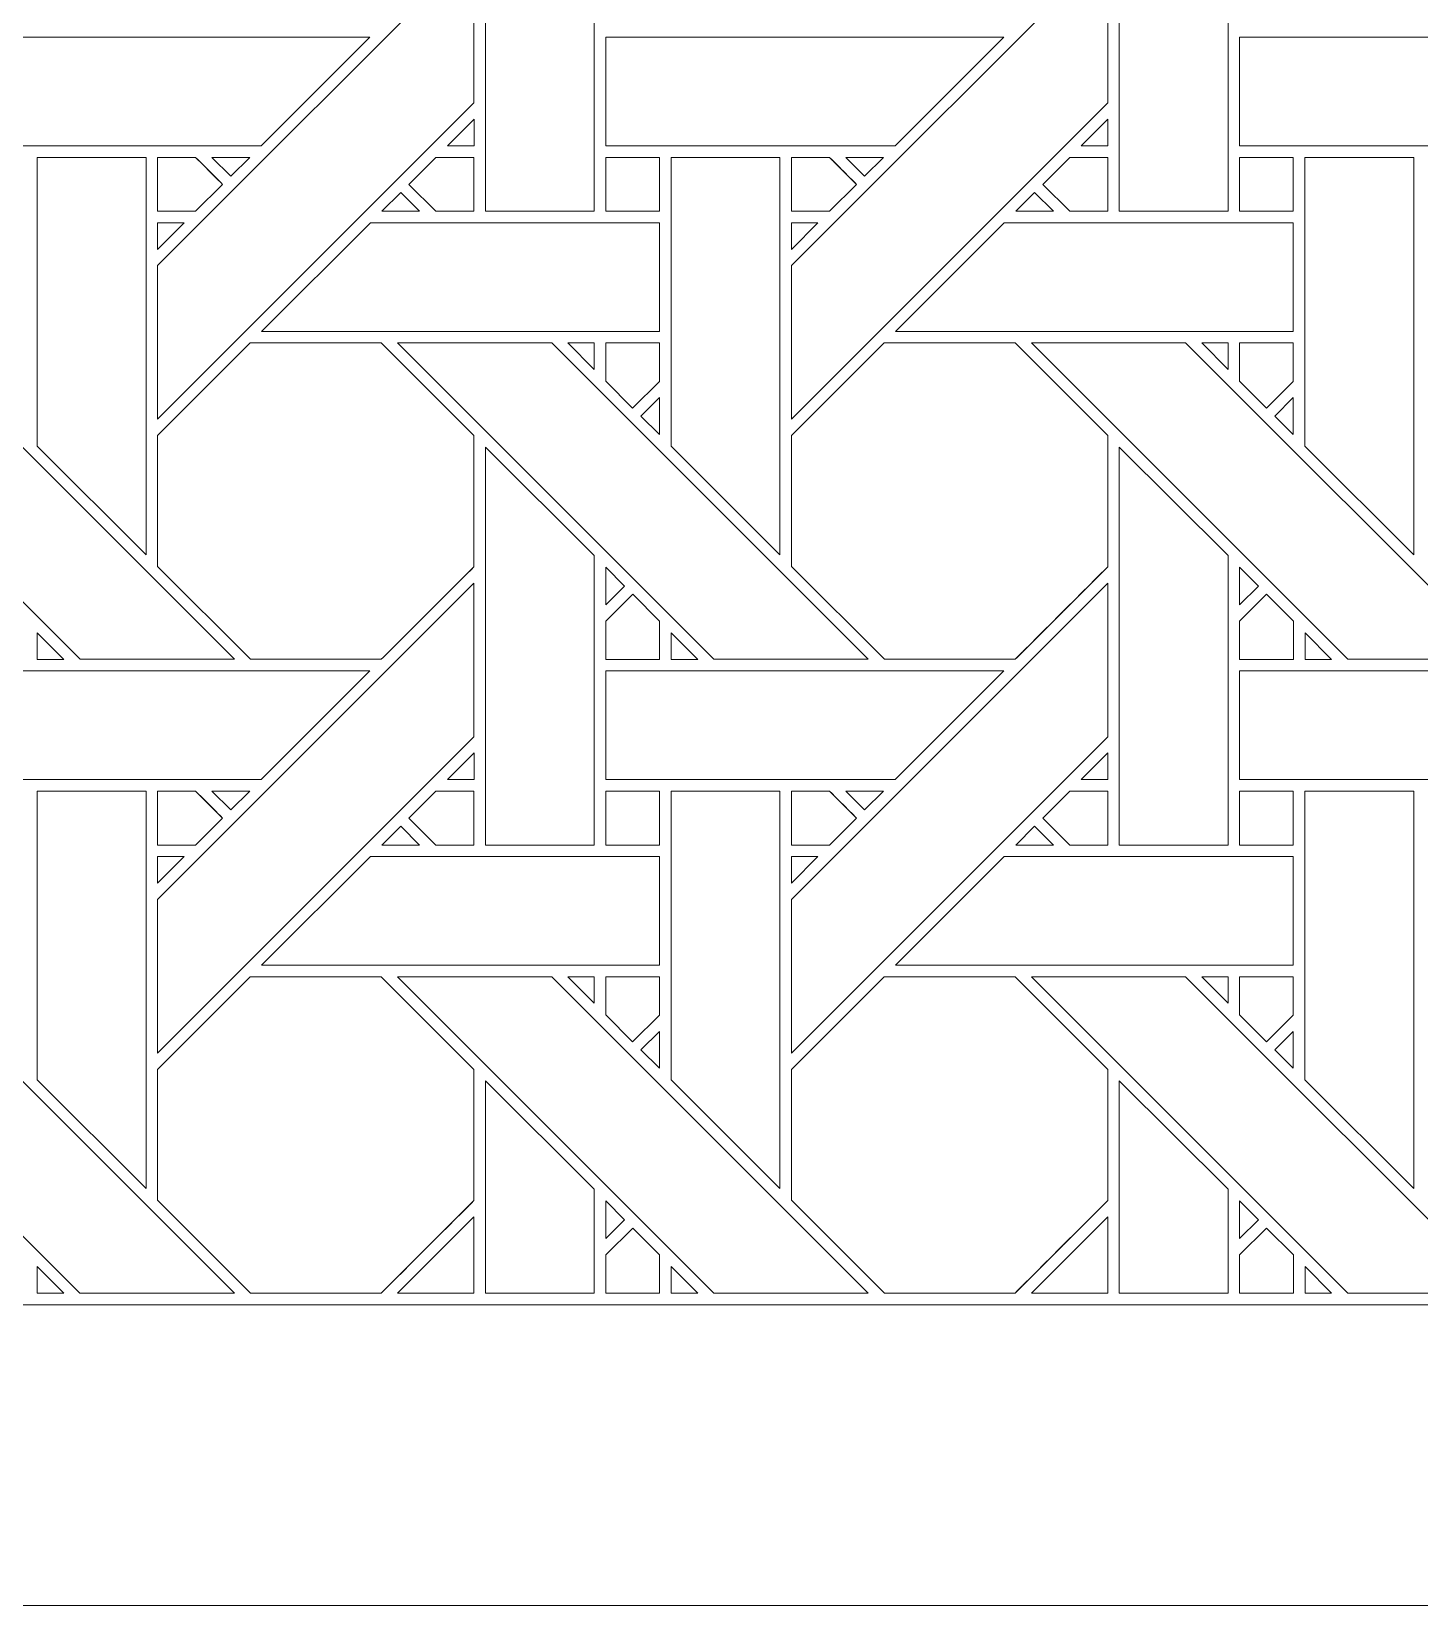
# Model space of a CAD drawing. Header units: inches. Extents: x 3.4 to 21.4, y 4.6 to 13.6.
# Drawn here: x 10.06 to 12.137, y 4.595 to 6.951 of the extents above; entities that cross this region are included whole.
import ezdxf

# ---------------------------------------------------------------- set-up
doc = ezdxf.new("R2010")
doc.units = ezdxf.units.IN
doc.header["$MEASUREMENT"] = 0
doc.layers.add('Design', color=7, linetype='Continuous', lineweight=0)

msp = doc.modelspace()

# ---------------------------------------------------------------- linework, layer by layer
at = {"layer": 'Design'}
for points, knots in [([(3.3829, 13.5948), (3.3829, 13.5948), (3.3829, 4.5948), (3.3829, 4.5948), (3.3829, 4.5948), (21.3829, 4.5948), (21.3829, 4.5948), (21.3829, 4.5948), (21.3829, 13.5948), (21.3829, 13.5948), (21.3829, 13.5948), (3.3829, 13.5948), (3.3829, 13.5948)], [0, 0, 0, 0, 1, 1, 1, 2, 2, 2, 3, 3, 3, 4, 4, 4, 4]), ([(3.8379, 13.1448), (3.8379, 13.1448), (3.8379, 5.0448), (3.8379, 5.0448), (3.8379, 5.0448), (20.9329, 5.0448), (20.9329, 5.0448), (20.9329, 5.0448), (20.9329, 13.1448), (20.9329, 13.1448), (20.9329, 13.1448), (3.8379, 13.1448), (3.8379, 13.1448)], [0, 0, 0, 0, 1, 1, 1, 2, 2, 2, 3, 3, 3, 4, 4, 4, 4]), ([(10.9022, 7.1157), (10.9022, 7.1157), (10.9022, 6.682), (10.9022, 6.682), (10.9022, 6.682), (10.7394, 6.682), (10.7394, 6.682), (10.7394, 6.682), (10.7394, 7.2778), (10.7394, 7.2778), (10.7394, 7.2778), (10.9022, 7.1157), (10.9022, 7.1157)], [0, 0, 0, 0, 1, 1, 1, 2, 2, 2, 3, 3, 3, 4, 4, 4, 4]), ([(11.8509, 7.1157), (11.8509, 7.1157), (11.8509, 6.682), (11.8509, 6.682), (11.8509, 6.682), (11.6881, 6.682), (11.6881, 6.682), (11.6881, 6.682), (11.6881, 7.2778), (11.6881, 7.2778), (11.6881, 7.2778), (11.8509, 7.1157), (11.8509, 7.1157)], [0, 0, 0, 0, 1, 1, 1, 2, 2, 2, 3, 3, 3, 4, 4, 4, 4]), ([(10.2486, 6.6007), (10.2486, 6.6007), (10.7222, 7.0743), (10.7222, 7.0743), (10.7222, 7.0743), (10.7222, 6.8442), (10.7222, 6.8442), (10.7222, 6.8442), (10.2486, 6.3706), (10.2486, 6.3706), (10.2486, 6.3706), (10.2486, 6.6007), (10.2486, 6.6007)], [0, 0, 0, 0, 1, 1, 1, 2, 2, 2, 3, 3, 3, 4, 4, 4, 4]), ([(11.1973, 6.6007), (11.1973, 6.6007), (11.671, 7.0743), (11.671, 7.0743), (11.671, 7.0743), (11.671, 6.8442), (11.671, 6.8442), (11.671, 6.8442), (11.1973, 6.3706), (11.1973, 6.3706), (11.1973, 6.3706), (11.1973, 6.6007), (11.1973, 6.6007)], [0, 0, 0, 0, 1, 1, 1, 2, 2, 2, 3, 3, 3, 4, 4, 4, 4]), ([(9.9707, 6.78), (9.9707, 6.78), (9.9707, 6.9427), (9.9707, 6.9427), (9.9707, 6.9427), (10.5664, 6.9427), (10.5664, 6.9427), (10.5664, 6.9427), (10.4037, 6.78), (10.4037, 6.78), (10.4037, 6.78), (9.9707, 6.78), (9.9707, 6.78)], [0, 0, 0, 0, 1, 1, 1, 2, 2, 2, 3, 3, 3, 4, 4, 4, 4]), ([(10.9195, 6.78), (10.9195, 6.78), (10.9195, 6.9427), (10.9195, 6.9427), (10.9195, 6.9427), (11.5152, 6.9427), (11.5152, 6.9427), (11.5152, 6.9427), (11.3524, 6.78), (11.3524, 6.78), (11.3524, 6.78), (10.9195, 6.78), (10.9195, 6.78)], [0, 0, 0, 0, 1, 1, 1, 2, 2, 2, 3, 3, 3, 4, 4, 4, 4]), ([(11.8682, 6.78), (11.8682, 6.78), (11.8682, 6.9427), (11.8682, 6.9427), (11.8682, 6.9427), (12.4639, 6.9427), (12.4639, 6.9427), (12.4639, 6.9427), (12.3012, 6.78), (12.3012, 6.78), (12.3012, 6.78), (11.8682, 6.78), (11.8682, 6.78)], [0, 0, 0, 0, 1, 1, 1, 2, 2, 2, 3, 3, 3, 4, 4, 4, 4]), ([(10.6825, 6.7801), (10.6825, 6.7801), (10.7223, 6.8198), (10.7223, 6.8198), (10.7223, 6.8198), (10.7223, 6.7801), (10.7223, 6.7801), (10.7223, 6.7801), (10.6825, 6.7801), (10.6825, 6.7801)], [0, 0, 0, 0, 1, 1, 1, 2, 2, 2, 3, 3, 3, 3]), ([(11.6312, 6.7801), (11.6312, 6.7801), (11.671, 6.8198), (11.671, 6.8198), (11.671, 6.8198), (11.671, 6.7801), (11.671, 6.7801), (11.671, 6.7801), (11.6312, 6.7801), (11.6312, 6.7801)], [0, 0, 0, 0, 1, 1, 1, 2, 2, 2, 3, 3, 3, 3]), ([(10.2314, 6.7628), (10.2314, 6.7628), (10.2314, 6.1677), (10.2314, 6.1677), (10.2314, 6.1677), (10.0685, 6.3306), (10.0685, 6.3306), (10.0685, 6.3306), (10.0685, 6.7628), (10.0685, 6.7628), (10.0685, 6.7628), (10.2314, 6.7628), (10.2314, 6.7628)], [0, 0, 0, 0, 1, 1, 1, 2, 2, 2, 3, 3, 3, 4, 4, 4, 4]), ([(10.3056, 6.7627), (10.3108, 6.7576), (10.3415, 6.7268), (10.346, 6.7224), (10.346, 6.7224), (10.3055, 6.682), (10.3055, 6.682), (10.3055, 6.682), (10.2486, 6.682), (10.2486, 6.682), (10.2486, 6.682), (10.2486, 6.7627), (10.2486, 6.7627), (10.2486, 6.7627), (10.3056, 6.7627), (10.3056, 6.7627)], [0, 0, 0, 0, 1, 1, 1, 2, 2, 2, 3, 3, 3, 4, 4, 4, 5, 5, 5, 5]), ([(10.2486, 6.7627), (10.2486, 6.7627), (10.3056, 6.7627), (10.3056, 6.7627), (10.3111, 6.7573), (10.346, 6.7224), (10.346, 6.7224), (10.346, 6.7224), (10.3055, 6.682), (10.3055, 6.682), (10.3055, 6.682), (10.2486, 6.682), (10.2486, 6.682), (10.2486, 6.682), (10.2486, 6.7627), (10.2486, 6.7627)], [0, 0, 0, 0, 1, 1, 1, 2, 2, 2, 3, 3, 3, 4, 4, 4, 5, 5, 5, 5]), ([(10.3865, 6.7628), (10.3865, 6.7628), (10.3582, 6.7346), (10.3582, 6.7346), (10.3582, 6.7346), (10.33, 6.7628), (10.33, 6.7628), (10.33, 6.7628), (10.3865, 6.7628), (10.3865, 6.7628)], [0, 0, 0, 0, 1, 1, 1, 2, 2, 2, 3, 3, 3, 3]), ([(10.7222, 6.7628), (10.7222, 6.7628), (10.7222, 6.682), (10.7222, 6.682), (10.7222, 6.682), (10.6651, 6.682), (10.6651, 6.682), (10.6651, 6.682), (10.6248, 6.7223), (10.6248, 6.7223), (10.6248, 6.7223), (10.6652, 6.7628), (10.6652, 6.7628), (10.6652, 6.7628), (10.7222, 6.7628), (10.7222, 6.7628)], [0, 0, 0, 0, 1, 1, 1, 2, 2, 2, 3, 3, 3, 4, 4, 4, 5, 5, 5, 5]), ([(10.6248, 6.7223), (10.6248, 6.7223), (10.6652, 6.7628), (10.6652, 6.7628), (10.6652, 6.7628), (10.7222, 6.7628), (10.7222, 6.7628), (10.7222, 6.7628), (10.7222, 6.682), (10.7222, 6.682), (10.7222, 6.682), (10.6651, 6.682), (10.6651, 6.682), (10.6651, 6.682), (10.6248, 6.7223), (10.6248, 6.7223)], [0, 0, 0, 0, 1, 1, 1, 2, 2, 2, 3, 3, 3, 4, 4, 4, 5, 5, 5, 5]), ([(10.9997, 6.682), (10.9997, 6.682), (10.9194, 6.682), (10.9194, 6.682), (10.9194, 6.682), (10.9194, 6.7627), (10.9194, 6.7627), (10.9194, 6.7627), (10.9997, 6.7627), (10.9997, 6.7627), (10.9997, 6.7627), (10.9997, 6.682), (10.9997, 6.682)], [0, 0, 0, 0, 1, 1, 1, 2, 2, 2, 3, 3, 3, 4, 4, 4, 4]), ([(10.9194, 6.7627), (10.9194, 6.7627), (10.9997, 6.7627), (10.9997, 6.7627), (10.9997, 6.7627), (10.9997, 6.682), (10.9997, 6.682), (10.9997, 6.682), (10.9194, 6.682), (10.9194, 6.682), (10.9194, 6.682), (10.9194, 6.7627), (10.9194, 6.7627)], [0, 0, 0, 0, 1, 1, 1, 2, 2, 2, 3, 3, 3, 4, 4, 4, 4]), ([(11.1802, 6.7628), (11.1802, 6.7628), (11.1802, 6.1677), (11.1802, 6.1677), (11.1802, 6.1677), (11.0173, 6.3306), (11.0173, 6.3306), (11.0173, 6.3306), (11.0173, 6.7628), (11.0173, 6.7628), (11.0173, 6.7628), (11.1802, 6.7628), (11.1802, 6.7628)], [0, 0, 0, 0, 1, 1, 1, 2, 2, 2, 3, 3, 3, 4, 4, 4, 4]), ([(11.2544, 6.7627), (11.2595, 6.7576), (11.2903, 6.7268), (11.2947, 6.7224), (11.2947, 6.7224), (11.2543, 6.682), (11.2543, 6.682), (11.2543, 6.682), (11.1973, 6.682), (11.1973, 6.682), (11.1973, 6.682), (11.1973, 6.7627), (11.1973, 6.7627), (11.1973, 6.7627), (11.2544, 6.7627), (11.2544, 6.7627)], [0, 0, 0, 0, 1, 1, 1, 2, 2, 2, 3, 3, 3, 4, 4, 4, 5, 5, 5, 5]), ([(11.1973, 6.7627), (11.1973, 6.7627), (11.2544, 6.7627), (11.2544, 6.7627), (11.2599, 6.7573), (11.2947, 6.7224), (11.2947, 6.7224), (11.2947, 6.7224), (11.2543, 6.682), (11.2543, 6.682), (11.2543, 6.682), (11.1973, 6.682), (11.1973, 6.682), (11.1973, 6.682), (11.1973, 6.7627), (11.1973, 6.7627)], [0, 0, 0, 0, 1, 1, 1, 2, 2, 2, 3, 3, 3, 4, 4, 4, 5, 5, 5, 5]), ([(11.3352, 6.7628), (11.3352, 6.7628), (11.3069, 6.7346), (11.3069, 6.7346), (11.3069, 6.7346), (11.2787, 6.7628), (11.2787, 6.7628), (11.2787, 6.7628), (11.3352, 6.7628), (11.3352, 6.7628)], [0, 0, 0, 0, 1, 1, 1, 2, 2, 2, 3, 3, 3, 3]), ([(11.671, 6.7628), (11.671, 6.7628), (11.671, 6.682), (11.671, 6.682), (11.671, 6.682), (11.6139, 6.682), (11.6139, 6.682), (11.6139, 6.682), (11.5735, 6.7223), (11.5735, 6.7223), (11.5735, 6.7223), (11.6139, 6.7628), (11.6139, 6.7628), (11.6139, 6.7628), (11.671, 6.7628), (11.671, 6.7628)], [0, 0, 0, 0, 1, 1, 1, 2, 2, 2, 3, 3, 3, 4, 4, 4, 5, 5, 5, 5]), ([(11.5735, 6.7223), (11.5735, 6.7223), (11.6139, 6.7628), (11.6139, 6.7628), (11.6139, 6.7628), (11.671, 6.7628), (11.671, 6.7628), (11.671, 6.7628), (11.671, 6.682), (11.671, 6.682), (11.671, 6.682), (11.6139, 6.682), (11.6139, 6.682), (11.6139, 6.682), (11.5735, 6.7223), (11.5735, 6.7223)], [0, 0, 0, 0, 1, 1, 1, 2, 2, 2, 3, 3, 3, 4, 4, 4, 5, 5, 5, 5]), ([(11.9484, 6.682), (11.9484, 6.682), (11.8682, 6.682), (11.8682, 6.682), (11.8682, 6.682), (11.8682, 6.7627), (11.8682, 6.7627), (11.8682, 6.7627), (11.9484, 6.7627), (11.9484, 6.7627), (11.9484, 6.7627), (11.9484, 6.682), (11.9484, 6.682)], [0, 0, 0, 0, 1, 1, 1, 2, 2, 2, 3, 3, 3, 4, 4, 4, 4]), ([(11.8682, 6.7627), (11.8682, 6.7627), (11.9484, 6.7627), (11.9484, 6.7627), (11.9484, 6.7627), (11.9484, 6.682), (11.9484, 6.682), (11.9484, 6.682), (11.8682, 6.682), (11.8682, 6.682), (11.8682, 6.682), (11.8682, 6.7627), (11.8682, 6.7627)], [0, 0, 0, 0, 1, 1, 1, 2, 2, 2, 3, 3, 3, 4, 4, 4, 4]), ([(12.1289, 6.7628), (12.1289, 6.7628), (12.1289, 6.1677), (12.1289, 6.1677), (12.1289, 6.1677), (11.966, 6.3306), (11.966, 6.3306), (11.966, 6.3306), (11.966, 6.7628), (11.966, 6.7628), (11.966, 6.7628), (12.1289, 6.7628), (12.1289, 6.7628)], [0, 0, 0, 0, 1, 1, 1, 2, 2, 2, 3, 3, 3, 4, 4, 4, 4]), ([(10.6409, 6.682), (10.6409, 6.682), (10.5844, 6.682), (10.5844, 6.682), (10.5844, 6.682), (10.6127, 6.7102), (10.6127, 6.7102), (10.6127, 6.7102), (10.6409, 6.682), (10.6409, 6.682)], [0, 0, 0, 0, 1, 1, 1, 2, 2, 2, 3, 3, 3, 3]), ([(11.5896, 6.682), (11.5896, 6.682), (11.5331, 6.682), (11.5331, 6.682), (11.5331, 6.682), (11.5614, 6.7102), (11.5614, 6.7102), (11.5614, 6.7102), (11.5896, 6.682), (11.5896, 6.682)], [0, 0, 0, 0, 1, 1, 1, 2, 2, 2, 3, 3, 3, 3]), ([(10.2884, 6.6649), (10.2884, 6.6649), (10.2486, 6.625), (10.2486, 6.625), (10.2486, 6.625), (10.2486, 6.6649), (10.2486, 6.6649), (10.2486, 6.6649), (10.2884, 6.6649), (10.2884, 6.6649)], [0, 0, 0, 0, 1, 1, 1, 2, 2, 2, 3, 3, 3, 3]), ([(10.4044, 6.502), (10.4044, 6.502), (10.5673, 6.6648), (10.5673, 6.6648), (10.5673, 6.6648), (10.9997, 6.6648), (10.9997, 6.6648), (10.9997, 6.6648), (10.9997, 6.502), (10.9997, 6.502), (10.9997, 6.502), (10.4044, 6.502), (10.4044, 6.502)], [0, 0, 0, 0, 1, 1, 1, 2, 2, 2, 3, 3, 3, 4, 4, 4, 4]), ([(11.2371, 6.6649), (11.2371, 6.6649), (11.1973, 6.625), (11.1973, 6.625), (11.1973, 6.625), (11.1973, 6.6649), (11.1973, 6.6649), (11.1973, 6.6649), (11.2371, 6.6649), (11.2371, 6.6649)], [0, 0, 0, 0, 1, 1, 1, 2, 2, 2, 3, 3, 3, 3]), ([(11.3531, 6.502), (11.3531, 6.502), (11.516, 6.6648), (11.516, 6.6648), (11.516, 6.6648), (11.9484, 6.6648), (11.9484, 6.6648), (11.9484, 6.6648), (11.9484, 6.502), (11.9484, 6.502), (11.9484, 6.502), (11.3531, 6.502), (11.3531, 6.502)], [0, 0, 0, 0, 1, 1, 1, 2, 2, 2, 3, 3, 3, 4, 4, 4, 4]), ([(9.659, 6.4849), (9.659, 6.4849), (9.89, 6.4849), (9.89, 6.4849), (9.89, 6.4849), (10.3636, 6.0113), (10.3636, 6.0113), (10.3636, 6.0113), (10.1326, 6.0113), (10.1326, 6.0113), (10.1326, 6.0113), (9.659, 6.4849), (9.659, 6.4849)], [0, 0, 0, 0, 1, 1, 1, 2, 2, 2, 3, 3, 3, 4, 4, 4, 4]), ([(10.3873, 6.4849), (10.3873, 6.4849), (10.5835, 6.4849), (10.5835, 6.4849), (10.5835, 6.4849), (10.7222, 6.3462), (10.7222, 6.3462), (10.7222, 6.3462), (10.7222, 6.1499), (10.7222, 6.1499), (10.7044, 6.132), (10.5925, 6.0203), (10.5835, 6.0113), (10.5835, 6.0113), (10.3878, 6.0113), (10.3878, 6.0113), (10.3878, 6.0113), (10.2486, 6.1505), (10.2486, 6.1505), (10.2486, 6.1505), (10.2486, 6.3462), (10.2486, 6.3462), (10.2486, 6.3462), (10.3873, 6.4849), (10.3873, 6.4849)], [0, 0, 0, 0, 1, 1, 1, 2, 2, 2, 3, 3, 3, 4, 4, 4, 5, 5, 5, 6, 6, 6, 7, 7, 7, 8, 8, 8, 8]), ([(10.2486, 6.1505), (10.2486, 6.1505), (10.2486, 6.3462), (10.2486, 6.3462), (10.2486, 6.3462), (10.3873, 6.4849), (10.3873, 6.4849), (10.3873, 6.4849), (10.5835, 6.4849), (10.5835, 6.4849), (10.5835, 6.4849), (10.7222, 6.3462), (10.7222, 6.3462), (10.7222, 6.3462), (10.7222, 6.1499), (10.7222, 6.1499), (10.704, 6.1316), (10.5922, 6.02), (10.5835, 6.0113), (10.5835, 6.0113), (10.3878, 6.0113), (10.3878, 6.0113), (10.3878, 6.0113), (10.2486, 6.1505), (10.2486, 6.1505)], [0, 0, 0, 0, 1, 1, 1, 2, 2, 2, 3, 3, 3, 4, 4, 4, 5, 5, 5, 6, 6, 6, 7, 7, 7, 8, 8, 8, 8]), ([(10.6077, 6.4849), (10.6077, 6.4849), (10.8387, 6.4849), (10.8387, 6.4849), (10.8387, 6.4849), (11.3123, 6.0113), (11.3123, 6.0113), (11.3123, 6.0113), (11.0813, 6.0113), (11.0813, 6.0113), (11.0813, 6.0113), (10.6077, 6.4849), (10.6077, 6.4849)], [0, 0, 0, 0, 1, 1, 1, 2, 2, 2, 3, 3, 3, 4, 4, 4, 4]), ([(10.9022, 6.4849), (10.9022, 6.4849), (10.9022, 6.4451), (10.9022, 6.4451), (10.9022, 6.4451), (10.8628, 6.4849), (10.8628, 6.4849), (10.8628, 6.4849), (10.9022, 6.4849), (10.9022, 6.4849)], [0, 0, 0, 0, 1, 1, 1, 2, 2, 2, 3, 3, 3, 3]), ([(10.9997, 6.4849), (10.9997, 6.4849), (10.9997, 6.4273), (10.9997, 6.4273), (10.9997, 6.4273), (10.9597, 6.3873), (10.9597, 6.3873), (10.9597, 6.3873), (10.9194, 6.4277), (10.9194, 6.4277), (10.9194, 6.4277), (10.9194, 6.4849), (10.9194, 6.4849), (10.9194, 6.4849), (10.9997, 6.4849), (10.9997, 6.4849)], [0, 0, 0, 0, 1, 1, 1, 2, 2, 2, 3, 3, 3, 4, 4, 4, 5, 5, 5, 5]), ([(10.9597, 6.3873), (10.9597, 6.3873), (10.9194, 6.4277), (10.9194, 6.4277), (10.9194, 6.4277), (10.9194, 6.4849), (10.9194, 6.4849), (10.9194, 6.4849), (10.9997, 6.4849), (10.9997, 6.4849), (10.9997, 6.4849), (10.9997, 6.4273), (10.9997, 6.4273), (10.9997, 6.4273), (10.9597, 6.3873), (10.9597, 6.3873)], [0, 0, 0, 0, 1, 1, 1, 2, 2, 2, 3, 3, 3, 4, 4, 4, 5, 5, 5, 5]), ([(11.336, 6.4849), (11.336, 6.4849), (11.5322, 6.4849), (11.5322, 6.4849), (11.5322, 6.4849), (11.671, 6.3462), (11.671, 6.3462), (11.671, 6.3462), (11.671, 6.1499), (11.671, 6.1499), (11.6532, 6.132), (11.5412, 6.0203), (11.5322, 6.0113), (11.5322, 6.0113), (11.3365, 6.0113), (11.3365, 6.0113), (11.3365, 6.0113), (11.1973, 6.1505), (11.1973, 6.1505), (11.1973, 6.1505), (11.1973, 6.3462), (11.1973, 6.3462), (11.1973, 6.3462), (11.336, 6.4849), (11.336, 6.4849)], [0, 0, 0, 0, 1, 1, 1, 2, 2, 2, 3, 3, 3, 4, 4, 4, 5, 5, 5, 6, 6, 6, 7, 7, 7, 8, 8, 8, 8]), ([(11.1973, 6.1505), (11.1973, 6.1505), (11.1973, 6.3462), (11.1973, 6.3462), (11.1973, 6.3462), (11.336, 6.4849), (11.336, 6.4849), (11.336, 6.4849), (11.5322, 6.4849), (11.5322, 6.4849), (11.5322, 6.4849), (11.671, 6.3462), (11.671, 6.3462), (11.671, 6.3462), (11.671, 6.1499), (11.671, 6.1499), (11.6528, 6.1316), (11.5409, 6.02), (11.5322, 6.0113), (11.5322, 6.0113), (11.3365, 6.0113), (11.3365, 6.0113), (11.3365, 6.0113), (11.1973, 6.1505), (11.1973, 6.1505)], [0, 0, 0, 0, 1, 1, 1, 2, 2, 2, 3, 3, 3, 4, 4, 4, 5, 5, 5, 6, 6, 6, 7, 7, 7, 8, 8, 8, 8]), ([(11.5565, 6.4849), (11.5565, 6.4849), (11.7874, 6.4849), (11.7874, 6.4849), (11.7874, 6.4849), (12.2611, 6.0113), (12.2611, 6.0113), (12.2611, 6.0113), (12.03, 6.0113), (12.03, 6.0113), (12.03, 6.0113), (11.5565, 6.4849), (11.5565, 6.4849)], [0, 0, 0, 0, 1, 1, 1, 2, 2, 2, 3, 3, 3, 4, 4, 4, 4]), ([(11.851, 6.4849), (11.851, 6.4849), (11.851, 6.4451), (11.851, 6.4451), (11.851, 6.4451), (11.8115, 6.4849), (11.8115, 6.4849), (11.8115, 6.4849), (11.851, 6.4849), (11.851, 6.4849)], [0, 0, 0, 0, 1, 1, 1, 2, 2, 2, 3, 3, 3, 3]), ([(11.9484, 6.4849), (11.9484, 6.4849), (11.9484, 6.4273), (11.9484, 6.4273), (11.9484, 6.4273), (11.9085, 6.3873), (11.9085, 6.3873), (11.9085, 6.3873), (11.8682, 6.4277), (11.8682, 6.4277), (11.8682, 6.4277), (11.8682, 6.4849), (11.8682, 6.4849), (11.8682, 6.4849), (11.9484, 6.4849), (11.9484, 6.4849)], [0, 0, 0, 0, 1, 1, 1, 2, 2, 2, 3, 3, 3, 4, 4, 4, 5, 5, 5, 5]), ([(11.9085, 6.3873), (11.9085, 6.3873), (11.8682, 6.4277), (11.8682, 6.4277), (11.8682, 6.4277), (11.8682, 6.4849), (11.8682, 6.4849), (11.8682, 6.4849), (11.9484, 6.4849), (11.9484, 6.4849), (11.9484, 6.4849), (11.9484, 6.4273), (11.9484, 6.4273), (11.9484, 6.4273), (11.9085, 6.3873), (11.9085, 6.3873)], [0, 0, 0, 0, 1, 1, 1, 2, 2, 2, 3, 3, 3, 4, 4, 4, 5, 5, 5, 5]), ([(10.9997, 6.4031), (10.9997, 6.4031), (10.9997, 6.3479), (10.9997, 6.3479), (10.9997, 6.3479), (10.9719, 6.3753), (10.9719, 6.3753), (10.9719, 6.3753), (10.9997, 6.4031), (10.9997, 6.4031)], [0, 0, 0, 0, 1, 1, 1, 2, 2, 2, 3, 3, 3, 3]), ([(11.9484, 6.4031), (11.9484, 6.4031), (11.9484, 6.3479), (11.9484, 6.3479), (11.9484, 6.3479), (11.9207, 6.3753), (11.9207, 6.3753), (11.9207, 6.3753), (11.9484, 6.4031), (11.9484, 6.4031)], [0, 0, 0, 0, 1, 1, 1, 2, 2, 2, 3, 3, 3, 3]), ([(10.9022, 6.1669), (10.9022, 6.1669), (10.9022, 5.7333), (10.9022, 5.7333), (10.9022, 5.7333), (10.7394, 5.7333), (10.7394, 5.7333), (10.7394, 5.7333), (10.7394, 6.3291), (10.7394, 6.3291), (10.7394, 6.3291), (10.9022, 6.1669), (10.9022, 6.1669)], [0, 0, 0, 0, 1, 1, 1, 2, 2, 2, 3, 3, 3, 4, 4, 4, 4]), ([(11.8509, 6.1669), (11.8509, 6.1669), (11.8509, 5.7333), (11.8509, 5.7333), (11.8509, 5.7333), (11.6881, 5.7333), (11.6881, 5.7333), (11.6881, 5.7333), (11.6881, 6.3291), (11.6881, 6.3291), (11.6881, 6.3291), (11.8509, 6.1669), (11.8509, 6.1669)], [0, 0, 0, 0, 1, 1, 1, 2, 2, 2, 3, 3, 3, 4, 4, 4, 4]), ([(10.9195, 6.0927), (10.9195, 6.0927), (10.9195, 6.1495), (10.9195, 6.1495), (10.9195, 6.1495), (10.9476, 6.1209), (10.9476, 6.1209), (10.9476, 6.1209), (10.9195, 6.0927), (10.9195, 6.0927)], [0, 0, 0, 0, 1, 1, 1, 2, 2, 2, 3, 3, 3, 3]), ([(11.8682, 6.0927), (11.8682, 6.0927), (11.8682, 6.1495), (11.8682, 6.1495), (11.8682, 6.1495), (11.8964, 6.1209), (11.8964, 6.1209), (11.8964, 6.1209), (11.8682, 6.0927), (11.8682, 6.0927)], [0, 0, 0, 0, 1, 1, 1, 2, 2, 2, 3, 3, 3, 3]), ([(10.2486, 5.6519), (10.2486, 5.6519), (10.7222, 6.1255), (10.7222, 6.1255), (10.7222, 6.1255), (10.7222, 5.8955), (10.7222, 5.8955), (10.7222, 5.8955), (10.2486, 5.4218), (10.2486, 5.4218), (10.2486, 5.4218), (10.2486, 5.6519), (10.2486, 5.6519)], [0, 0, 0, 0, 1, 1, 1, 2, 2, 2, 3, 3, 3, 4, 4, 4, 4]), ([(10.9194, 6.011), (10.9194, 6.011), (10.9194, 6.0683), (10.9194, 6.0683), (10.9194, 6.0683), (10.9598, 6.1086), (10.9598, 6.1086), (10.9598, 6.1086), (11.0001, 6.0683), (11.0001, 6.0683), (11.0001, 6.0683), (11.0001, 6.011), (11.0001, 6.011), (11.0001, 6.011), (10.9194, 6.011), (10.9194, 6.011)], [0, 0, 0, 0, 1, 1, 1, 2, 2, 2, 3, 3, 3, 4, 4, 4, 5, 5, 5, 5]), ([(10.9194, 6.011), (10.9194, 6.011), (10.9194, 6.0683), (10.9194, 6.0683), (10.9194, 6.0683), (10.9598, 6.1086), (10.9598, 6.1086), (10.9598, 6.1086), (11.0001, 6.0683), (11.0001, 6.0683), (11.0001, 6.0683), (11.0001, 6.011), (11.0001, 6.011), (11.0001, 6.011), (10.9194, 6.011), (10.9194, 6.011)], [0, 0, 0, 0, 1, 1, 1, 2, 2, 2, 3, 3, 3, 4, 4, 4, 5, 5, 5, 5]), ([(11.1973, 5.6519), (11.1973, 5.6519), (11.671, 6.1255), (11.671, 6.1255), (11.671, 6.1255), (11.671, 5.8955), (11.671, 5.8955), (11.671, 5.8955), (11.1973, 5.4218), (11.1973, 5.4218), (11.1973, 5.4218), (11.1973, 5.6519), (11.1973, 5.6519)], [0, 0, 0, 0, 1, 1, 1, 2, 2, 2, 3, 3, 3, 4, 4, 4, 4]), ([(11.8682, 6.011), (11.8682, 6.011), (11.8682, 6.0683), (11.8682, 6.0683), (11.8682, 6.0683), (11.9085, 6.1086), (11.9085, 6.1086), (11.9085, 6.1086), (11.9488, 6.0683), (11.9488, 6.0683), (11.9488, 6.0683), (11.9488, 6.011), (11.9488, 6.011), (11.9488, 6.011), (11.8682, 6.011), (11.8682, 6.011)], [0, 0, 0, 0, 1, 1, 1, 2, 2, 2, 3, 3, 3, 4, 4, 4, 5, 5, 5, 5]), ([(11.8682, 6.011), (11.8682, 6.011), (11.8682, 6.0683), (11.8682, 6.0683), (11.8682, 6.0683), (11.9085, 6.1086), (11.9085, 6.1086), (11.9085, 6.1086), (11.9488, 6.0683), (11.9488, 6.0683), (11.9488, 6.0683), (11.9488, 6.011), (11.9488, 6.011), (11.9488, 6.011), (11.8682, 6.011), (11.8682, 6.011)], [0, 0, 0, 0, 1, 1, 1, 2, 2, 2, 3, 3, 3, 4, 4, 4, 5, 5, 5, 5]), ([(10.1084, 6.0112), (10.1084, 6.0112), (10.0686, 6.0112), (10.0686, 6.0112), (10.0686, 6.0112), (10.0686, 6.051), (10.0686, 6.051), (10.0686, 6.051), (10.1084, 6.0112), (10.1084, 6.0112)], [0, 0, 0, 0, 1, 1, 1, 2, 2, 2, 3, 3, 3, 3]), ([(11.0571, 6.0112), (11.0571, 6.0112), (11.0174, 6.0112), (11.0174, 6.0112), (11.0174, 6.0112), (11.0174, 6.051), (11.0174, 6.051), (11.0174, 6.051), (11.0571, 6.0112), (11.0571, 6.0112)], [0, 0, 0, 0, 1, 1, 1, 2, 2, 2, 3, 3, 3, 3]), ([(12.0058, 6.0112), (12.0058, 6.0112), (11.9661, 6.0112), (11.9661, 6.0112), (11.9661, 6.0112), (11.9661, 6.051), (11.9661, 6.051), (11.9661, 6.051), (12.0058, 6.0112), (12.0058, 6.0112)], [0, 0, 0, 0, 1, 1, 1, 2, 2, 2, 3, 3, 3, 3]), ([(9.9707, 5.8313), (9.9707, 5.8313), (9.9707, 5.994), (9.9707, 5.994), (9.9707, 5.994), (10.5664, 5.994), (10.5664, 5.994), (10.5664, 5.994), (10.4037, 5.8313), (10.4037, 5.8313), (10.4037, 5.8313), (9.9707, 5.8313), (9.9707, 5.8313)], [0, 0, 0, 0, 1, 1, 1, 2, 2, 2, 3, 3, 3, 4, 4, 4, 4]), ([(10.9195, 5.8313), (10.9195, 5.8313), (10.9195, 5.994), (10.9195, 5.994), (10.9195, 5.994), (11.5152, 5.994), (11.5152, 5.994), (11.5152, 5.994), (11.3524, 5.8313), (11.3524, 5.8313), (11.3524, 5.8313), (10.9195, 5.8313), (10.9195, 5.8313)], [0, 0, 0, 0, 1, 1, 1, 2, 2, 2, 3, 3, 3, 4, 4, 4, 4]), ([(11.8682, 5.8313), (11.8682, 5.8313), (11.8682, 5.994), (11.8682, 5.994), (11.8682, 5.994), (12.4639, 5.994), (12.4639, 5.994), (12.4639, 5.994), (12.3012, 5.8313), (12.3012, 5.8313), (12.3012, 5.8313), (11.8682, 5.8313), (11.8682, 5.8313)], [0, 0, 0, 0, 1, 1, 1, 2, 2, 2, 3, 3, 3, 4, 4, 4, 4]), ([(10.6825, 5.8313), (10.6825, 5.8313), (10.7223, 5.8711), (10.7223, 5.8711), (10.7223, 5.8711), (10.7223, 5.8313), (10.7223, 5.8313), (10.7223, 5.8313), (10.6825, 5.8313), (10.6825, 5.8313)], [0, 0, 0, 0, 1, 1, 1, 2, 2, 2, 3, 3, 3, 3]), ([(11.6312, 5.8313), (11.6312, 5.8313), (11.671, 5.8711), (11.671, 5.8711), (11.671, 5.8711), (11.671, 5.8313), (11.671, 5.8313), (11.671, 5.8313), (11.6312, 5.8313), (11.6312, 5.8313)], [0, 0, 0, 0, 1, 1, 1, 2, 2, 2, 3, 3, 3, 3]), ([(10.2314, 5.814), (10.2314, 5.814), (10.2314, 5.2189), (10.2314, 5.2189), (10.2314, 5.2189), (10.0685, 5.3818), (10.0685, 5.3818), (10.0685, 5.3818), (10.0685, 5.814), (10.0685, 5.814), (10.0685, 5.814), (10.2314, 5.814), (10.2314, 5.814)], [0, 0, 0, 0, 1, 1, 1, 2, 2, 2, 3, 3, 3, 4, 4, 4, 4]), ([(10.3056, 5.814), (10.3108, 5.8089), (10.3415, 5.7781), (10.346, 5.7737), (10.346, 5.7737), (10.3055, 5.7332), (10.3055, 5.7332), (10.3055, 5.7332), (10.2486, 5.7332), (10.2486, 5.7332), (10.2486, 5.7332), (10.2486, 5.814), (10.2486, 5.814), (10.2486, 5.814), (10.3056, 5.814), (10.3056, 5.814)], [0, 0, 0, 0, 1, 1, 1, 2, 2, 2, 3, 3, 3, 4, 4, 4, 5, 5, 5, 5]), ([(10.2486, 5.814), (10.2486, 5.814), (10.3056, 5.814), (10.3056, 5.814), (10.3113, 5.8084), (10.346, 5.7737), (10.346, 5.7737), (10.346, 5.7737), (10.3055, 5.7332), (10.3055, 5.7332), (10.3055, 5.7332), (10.2486, 5.7332), (10.2486, 5.7332), (10.2486, 5.7332), (10.2486, 5.814), (10.2486, 5.814)], [0, 0, 0, 0, 1, 1, 1, 2, 2, 2, 3, 3, 3, 4, 4, 4, 5, 5, 5, 5]), ([(10.3865, 5.814), (10.3865, 5.814), (10.3582, 5.7859), (10.3582, 5.7859), (10.3582, 5.7859), (10.33, 5.814), (10.33, 5.814), (10.33, 5.814), (10.3865, 5.814), (10.3865, 5.814)], [0, 0, 0, 0, 1, 1, 1, 2, 2, 2, 3, 3, 3, 3]), ([(10.7222, 5.814), (10.7222, 5.814), (10.7222, 5.7332), (10.7222, 5.7332), (10.7222, 5.7332), (10.6651, 5.7332), (10.6651, 5.7332), (10.6651, 5.7332), (10.6248, 5.7736), (10.6248, 5.7736), (10.6248, 5.7736), (10.6652, 5.814), (10.6652, 5.814), (10.6652, 5.814), (10.7222, 5.814), (10.7222, 5.814)], [0, 0, 0, 0, 1, 1, 1, 2, 2, 2, 3, 3, 3, 4, 4, 4, 5, 5, 5, 5]), ([(10.6248, 5.7736), (10.6248, 5.7736), (10.6652, 5.814), (10.6652, 5.814), (10.6652, 5.814), (10.7222, 5.814), (10.7222, 5.814), (10.7222, 5.814), (10.7222, 5.7332), (10.7222, 5.7332), (10.7222, 5.7332), (10.6651, 5.7332), (10.6651, 5.7332), (10.6651, 5.7332), (10.6248, 5.7736), (10.6248, 5.7736)], [0, 0, 0, 0, 1, 1, 1, 2, 2, 2, 3, 3, 3, 4, 4, 4, 5, 5, 5, 5]), ([(10.9997, 5.814), (10.9997, 5.814), (10.9997, 5.7332), (10.9997, 5.7332), (10.9997, 5.7332), (10.9194, 5.7332), (10.9194, 5.7332), (10.9194, 5.7332), (10.9194, 5.814), (10.9194, 5.814), (10.9194, 5.814), (10.9997, 5.814), (10.9997, 5.814)], [0, 0, 0, 0, 1, 1, 1, 2, 2, 2, 3, 3, 3, 4, 4, 4, 4]), ([(10.9194, 5.814), (10.9194, 5.814), (10.9997, 5.814), (10.9997, 5.814), (10.9997, 5.814), (10.9997, 5.7332), (10.9997, 5.7332), (10.9997, 5.7332), (10.9194, 5.7332), (10.9194, 5.7332), (10.9194, 5.7332), (10.9194, 5.814), (10.9194, 5.814)], [0, 0, 0, 0, 1, 1, 1, 2, 2, 2, 3, 3, 3, 4, 4, 4, 4]), ([(11.1802, 5.814), (11.1802, 5.814), (11.1802, 5.2189), (11.1802, 5.2189), (11.1802, 5.2189), (11.0173, 5.3818), (11.0173, 5.3818), (11.0173, 5.3818), (11.0173, 5.814), (11.0173, 5.814), (11.0173, 5.814), (11.1802, 5.814), (11.1802, 5.814)], [0, 0, 0, 0, 1, 1, 1, 2, 2, 2, 3, 3, 3, 4, 4, 4, 4]), ([(11.2544, 5.814), (11.2595, 5.8089), (11.2903, 5.7781), (11.2947, 5.7737), (11.2947, 5.7737), (11.2543, 5.7332), (11.2543, 5.7332), (11.2543, 5.7332), (11.1973, 5.7332), (11.1973, 5.7332), (11.1973, 5.7332), (11.1973, 5.814), (11.1973, 5.814), (11.1973, 5.814), (11.2544, 5.814), (11.2544, 5.814)], [0, 0, 0, 0, 1, 1, 1, 2, 2, 2, 3, 3, 3, 4, 4, 4, 5, 5, 5, 5]), ([(11.1973, 5.814), (11.1973, 5.814), (11.2544, 5.814), (11.2544, 5.814), (11.2598, 5.8086), (11.2947, 5.7737), (11.2947, 5.7737), (11.2947, 5.7737), (11.2543, 5.7332), (11.2543, 5.7332), (11.2543, 5.7332), (11.1973, 5.7332), (11.1973, 5.7332), (11.1973, 5.7332), (11.1973, 5.814), (11.1973, 5.814)], [0, 0, 0, 0, 1, 1, 1, 2, 2, 2, 3, 3, 3, 4, 4, 4, 5, 5, 5, 5]), ([(11.3352, 5.814), (11.3352, 5.814), (11.3069, 5.7859), (11.3069, 5.7859), (11.3069, 5.7859), (11.2787, 5.814), (11.2787, 5.814), (11.2787, 5.814), (11.3352, 5.814), (11.3352, 5.814)], [0, 0, 0, 0, 1, 1, 1, 2, 2, 2, 3, 3, 3, 3]), ([(11.671, 5.814), (11.671, 5.814), (11.671, 5.7332), (11.671, 5.7332), (11.671, 5.7332), (11.6139, 5.7332), (11.6139, 5.7332), (11.6139, 5.7332), (11.5735, 5.7736), (11.5735, 5.7736), (11.5735, 5.7736), (11.6139, 5.814), (11.6139, 5.814), (11.6139, 5.814), (11.671, 5.814), (11.671, 5.814)], [0, 0, 0, 0, 1, 1, 1, 2, 2, 2, 3, 3, 3, 4, 4, 4, 5, 5, 5, 5]), ([(11.5735, 5.7736), (11.5735, 5.7736), (11.6139, 5.814), (11.6139, 5.814), (11.6139, 5.814), (11.671, 5.814), (11.671, 5.814), (11.671, 5.814), (11.671, 5.7332), (11.671, 5.7332), (11.671, 5.7332), (11.6139, 5.7332), (11.6139, 5.7332), (11.6139, 5.7332), (11.5735, 5.7736), (11.5735, 5.7736)], [0, 0, 0, 0, 1, 1, 1, 2, 2, 2, 3, 3, 3, 4, 4, 4, 5, 5, 5, 5]), ([(11.9484, 5.814), (11.9484, 5.814), (11.9484, 5.7332), (11.9484, 5.7332), (11.9484, 5.7332), (11.8682, 5.7332), (11.8682, 5.7332), (11.8682, 5.7332), (11.8682, 5.814), (11.8682, 5.814), (11.8682, 5.814), (11.9484, 5.814), (11.9484, 5.814)], [0, 0, 0, 0, 1, 1, 1, 2, 2, 2, 3, 3, 3, 4, 4, 4, 4]), ([(11.8682, 5.814), (11.8682, 5.814), (11.9484, 5.814), (11.9484, 5.814), (11.9484, 5.814), (11.9484, 5.7332), (11.9484, 5.7332), (11.9484, 5.7332), (11.8682, 5.7332), (11.8682, 5.7332), (11.8682, 5.7332), (11.8682, 5.814), (11.8682, 5.814)], [0, 0, 0, 0, 1, 1, 1, 2, 2, 2, 3, 3, 3, 4, 4, 4, 4]), ([(12.1289, 5.814), (12.1289, 5.814), (12.1289, 5.2189), (12.1289, 5.2189), (12.1289, 5.2189), (11.966, 5.3818), (11.966, 5.3818), (11.966, 5.3818), (11.966, 5.814), (11.966, 5.814), (11.966, 5.814), (12.1289, 5.814), (12.1289, 5.814)], [0, 0, 0, 0, 1, 1, 1, 2, 2, 2, 3, 3, 3, 4, 4, 4, 4]), ([(10.6409, 5.7333), (10.6409, 5.7333), (10.5844, 5.7333), (10.5844, 5.7333), (10.5844, 5.7333), (10.6127, 5.7615), (10.6127, 5.7615), (10.6127, 5.7615), (10.6409, 5.7333), (10.6409, 5.7333)], [0, 0, 0, 0, 1, 1, 1, 2, 2, 2, 3, 3, 3, 3]), ([(11.5896, 5.7333), (11.5896, 5.7333), (11.5331, 5.7333), (11.5331, 5.7333), (11.5331, 5.7333), (11.5614, 5.7615), (11.5614, 5.7615), (11.5614, 5.7615), (11.5896, 5.7333), (11.5896, 5.7333)], [0, 0, 0, 0, 1, 1, 1, 2, 2, 2, 3, 3, 3, 3]), ([(10.2884, 5.7161), (10.2884, 5.7161), (10.2486, 5.6763), (10.2486, 5.6763), (10.2486, 5.6763), (10.2486, 5.7161), (10.2486, 5.7161), (10.2486, 5.7161), (10.2884, 5.7161), (10.2884, 5.7161)], [0, 0, 0, 0, 1, 1, 1, 2, 2, 2, 3, 3, 3, 3]), ([(10.4044, 5.5533), (10.4044, 5.5533), (10.5673, 5.7161), (10.5673, 5.7161), (10.5673, 5.7161), (10.9997, 5.7161), (10.9997, 5.7161), (10.9997, 5.7161), (10.9997, 5.5533), (10.9997, 5.5533), (10.9997, 5.5533), (10.4044, 5.5533), (10.4044, 5.5533)], [0, 0, 0, 0, 1, 1, 1, 2, 2, 2, 3, 3, 3, 4, 4, 4, 4]), ([(11.2371, 5.7161), (11.2371, 5.7161), (11.1973, 5.6763), (11.1973, 5.6763), (11.1973, 5.6763), (11.1973, 5.7161), (11.1973, 5.7161), (11.1973, 5.7161), (11.2371, 5.7161), (11.2371, 5.7161)], [0, 0, 0, 0, 1, 1, 1, 2, 2, 2, 3, 3, 3, 3]), ([(11.3531, 5.5533), (11.3531, 5.5533), (11.516, 5.7161), (11.516, 5.7161), (11.516, 5.7161), (11.9484, 5.7161), (11.9484, 5.7161), (11.9484, 5.7161), (11.9484, 5.5533), (11.9484, 5.5533), (11.9484, 5.5533), (11.3531, 5.5533), (11.3531, 5.5533)], [0, 0, 0, 0, 1, 1, 1, 2, 2, 2, 3, 3, 3, 4, 4, 4, 4]), ([(9.659, 5.5362), (9.659, 5.5362), (9.89, 5.5362), (9.89, 5.5362), (9.89, 5.5362), (10.3636, 5.0625), (10.3636, 5.0625), (10.3636, 5.0625), (10.1325, 5.0625), (10.1325, 5.0625), (10.1325, 5.0625), (9.659, 5.5362), (9.659, 5.5362)], [0, 0, 0, 0, 1, 1, 1, 2, 2, 2, 3, 3, 3, 4, 4, 4, 4]), ([(10.3873, 5.5361), (10.3873, 5.5361), (10.5835, 5.5361), (10.5835, 5.5361), (10.5835, 5.5361), (10.7222, 5.3974), (10.7222, 5.3974), (10.7222, 5.3974), (10.7222, 5.2012), (10.7222, 5.2012), (10.7044, 5.1833), (10.5925, 5.0715), (10.5835, 5.0625), (10.5835, 5.0625), (10.3878, 5.0625), (10.3878, 5.0625), (10.3878, 5.0625), (10.2486, 5.2018), (10.2486, 5.2018), (10.2486, 5.2018), (10.2486, 5.3974), (10.2486, 5.3974), (10.2486, 5.3974), (10.3873, 5.5361), (10.3873, 5.5361)], [0, 0, 0, 0, 1, 1, 1, 2, 2, 2, 3, 3, 3, 4, 4, 4, 5, 5, 5, 6, 6, 6, 7, 7, 7, 8, 8, 8, 8]), ([(10.5835, 5.0625), (10.5835, 5.0625), (10.3878, 5.0625), (10.3878, 5.0625), (10.3878, 5.0625), (10.2486, 5.2018), (10.2486, 5.2018), (10.2486, 5.2018), (10.2486, 5.3974), (10.2486, 5.3974), (10.2486, 5.3974), (10.3873, 5.5361), (10.3873, 5.5361), (10.3873, 5.5361), (10.5835, 5.5361), (10.5835, 5.5361), (10.5835, 5.5361), (10.7222, 5.3974), (10.7222, 5.3974), (10.7222, 5.3974), (10.7222, 5.2012), (10.7222, 5.2012), (10.7041, 5.1829), (10.5922, 5.0712), (10.5835, 5.0625)], [0, 0, 0, 0, 1, 1, 1, 2, 2, 2, 3, 3, 3, 4, 4, 4, 5, 5, 5, 6, 6, 6, 7, 7, 7, 8, 8, 8, 8]), ([(10.6077, 5.5362), (10.6077, 5.5362), (10.8387, 5.5362), (10.8387, 5.5362), (10.8387, 5.5362), (11.3123, 5.0625), (11.3123, 5.0625), (11.3123, 5.0625), (11.0813, 5.0625), (11.0813, 5.0625), (11.0813, 5.0625), (10.6077, 5.5362), (10.6077, 5.5362)], [0, 0, 0, 0, 1, 1, 1, 2, 2, 2, 3, 3, 3, 4, 4, 4, 4]), ([(10.9022, 5.5362), (10.9022, 5.5362), (10.9022, 5.4963), (10.9022, 5.4963), (10.9022, 5.4963), (10.8628, 5.5362), (10.8628, 5.5362), (10.8628, 5.5362), (10.9022, 5.5362), (10.9022, 5.5362)], [0, 0, 0, 0, 1, 1, 1, 2, 2, 2, 3, 3, 3, 3]), ([(10.9997, 5.5361), (10.9997, 5.5361), (10.9997, 5.4786), (10.9997, 5.4786), (10.9997, 5.4786), (10.9597, 5.4386), (10.9597, 5.4386), (10.9597, 5.4386), (10.9194, 5.4789), (10.9194, 5.4789), (10.9194, 5.4789), (10.9194, 5.5361), (10.9194, 5.5361), (10.9194, 5.5361), (10.9997, 5.5361), (10.9997, 5.5361)], [0, 0, 0, 0, 1, 1, 1, 2, 2, 2, 3, 3, 3, 4, 4, 4, 5, 5, 5, 5]), ([(10.9597, 5.4386), (10.9597, 5.4386), (10.9194, 5.4789), (10.9194, 5.4789), (10.9194, 5.4789), (10.9194, 5.5361), (10.9194, 5.5361), (10.9194, 5.5361), (10.9997, 5.5361), (10.9997, 5.5361), (10.9997, 5.5361), (10.9997, 5.4786), (10.9997, 5.4786), (10.9997, 5.4786), (10.9597, 5.4386), (10.9597, 5.4386)], [0, 0, 0, 0, 1, 1, 1, 2, 2, 2, 3, 3, 3, 4, 4, 4, 5, 5, 5, 5]), ([(11.336, 5.5361), (11.336, 5.5361), (11.5322, 5.5361), (11.5322, 5.5361), (11.5322, 5.5361), (11.671, 5.3974), (11.671, 5.3974), (11.671, 5.3974), (11.671, 5.2012), (11.671, 5.2012), (11.6532, 5.1833), (11.5412, 5.0715), (11.5322, 5.0625), (11.5322, 5.0625), (11.3365, 5.0625), (11.3365, 5.0625), (11.3365, 5.0625), (11.1973, 5.2018), (11.1973, 5.2018), (11.1973, 5.2018), (11.1973, 5.3974), (11.1973, 5.3974), (11.1973, 5.3974), (11.336, 5.5361), (11.336, 5.5361)], [0, 0, 0, 0, 1, 1, 1, 2, 2, 2, 3, 3, 3, 4, 4, 4, 5, 5, 5, 6, 6, 6, 7, 7, 7, 8, 8, 8, 8]), ([(11.5322, 5.0625), (11.5322, 5.0625), (11.3365, 5.0625), (11.3365, 5.0625), (11.3365, 5.0625), (11.1973, 5.2018), (11.1973, 5.2018), (11.1973, 5.2018), (11.1973, 5.3974), (11.1973, 5.3974), (11.1973, 5.3974), (11.336, 5.5361), (11.336, 5.5361), (11.336, 5.5361), (11.5322, 5.5361), (11.5322, 5.5361), (11.5322, 5.5361), (11.671, 5.3974), (11.671, 5.3974), (11.671, 5.3974), (11.671, 5.2012), (11.671, 5.2012), (11.6528, 5.1829), (11.5409, 5.0712), (11.5322, 5.0625)], [0, 0, 0, 0, 1, 1, 1, 2, 2, 2, 3, 3, 3, 4, 4, 4, 5, 5, 5, 6, 6, 6, 7, 7, 7, 8, 8, 8, 8]), ([(11.5565, 5.5362), (11.5565, 5.5362), (11.7874, 5.5362), (11.7874, 5.5362), (11.7874, 5.5362), (12.2611, 5.0625), (12.2611, 5.0625), (12.2611, 5.0625), (12.03, 5.0625), (12.03, 5.0625), (12.03, 5.0625), (11.5565, 5.5362), (11.5565, 5.5362)], [0, 0, 0, 0, 1, 1, 1, 2, 2, 2, 3, 3, 3, 4, 4, 4, 4]), ([(11.851, 5.5362), (11.851, 5.5362), (11.851, 5.4964), (11.851, 5.4964), (11.851, 5.4964), (11.8115, 5.5362), (11.8115, 5.5362), (11.8115, 5.5362), (11.851, 5.5362), (11.851, 5.5362)], [0, 0, 0, 0, 1, 1, 1, 2, 2, 2, 3, 3, 3, 3]), ([(11.9484, 5.5361), (11.9484, 5.5361), (11.9484, 5.4786), (11.9484, 5.4786), (11.9484, 5.4786), (11.9085, 5.4386), (11.9085, 5.4386), (11.9085, 5.4386), (11.8682, 5.4789), (11.8682, 5.4789), (11.8682, 5.4789), (11.8682, 5.5361), (11.8682, 5.5361), (11.8682, 5.5361), (11.9484, 5.5361), (11.9484, 5.5361)], [0, 0, 0, 0, 1, 1, 1, 2, 2, 2, 3, 3, 3, 4, 4, 4, 5, 5, 5, 5]), ([(11.9085, 5.4386), (11.9085, 5.4386), (11.8682, 5.4789), (11.8682, 5.4789), (11.8682, 5.4789), (11.8682, 5.5361), (11.8682, 5.5361), (11.8682, 5.5361), (11.9484, 5.5361), (11.9484, 5.5361), (11.9484, 5.5361), (11.9484, 5.4786), (11.9484, 5.4786), (11.9484, 5.4786), (11.9085, 5.4386), (11.9085, 5.4386)], [0, 0, 0, 0, 1, 1, 1, 2, 2, 2, 3, 3, 3, 4, 4, 4, 5, 5, 5, 5]), ([(10.9997, 5.4543), (10.9997, 5.4543), (10.9997, 5.3992), (10.9997, 5.3992), (10.9997, 5.3992), (10.9719, 5.4266), (10.9719, 5.4266), (10.9719, 5.4266), (10.9997, 5.4543), (10.9997, 5.4543)], [0, 0, 0, 0, 1, 1, 1, 2, 2, 2, 3, 3, 3, 3]), ([(11.9484, 5.4543), (11.9484, 5.4543), (11.9484, 5.3992), (11.9484, 5.3992), (11.9484, 5.3992), (11.9207, 5.4266), (11.9207, 5.4266), (11.9207, 5.4266), (11.9484, 5.4543), (11.9484, 5.4543)], [0, 0, 0, 0, 1, 1, 1, 2, 2, 2, 3, 3, 3, 3]), ([(10.7394, 5.0624), (10.7394, 5.0624), (10.7394, 5.3804), (10.7394, 5.3804), (10.7394, 5.3804), (10.9022, 5.2182), (10.9022, 5.2182), (10.9022, 5.2182), (10.9022, 5.0624), (10.9022, 5.0624), (10.9022, 5.0624), (10.7394, 5.0624), (10.7394, 5.0624)], [0, 0, 0, 0, 1, 1, 1, 2, 2, 2, 3, 3, 3, 4, 4, 4, 4]), ([(11.6881, 5.0624), (11.6881, 5.0624), (11.6881, 5.3804), (11.6881, 5.3804), (11.6881, 5.3804), (11.8509, 5.2182), (11.8509, 5.2182), (11.8509, 5.2182), (11.8509, 5.0624), (11.8509, 5.0624), (11.8509, 5.0624), (11.6881, 5.0624), (11.6881, 5.0624)], [0, 0, 0, 0, 1, 1, 1, 2, 2, 2, 3, 3, 3, 4, 4, 4, 4]), ([(10.9476, 5.1721), (10.9476, 5.1721), (10.9195, 5.144), (10.9195, 5.144), (10.9195, 5.144), (10.9195, 5.2007), (10.9195, 5.2007), (10.9195, 5.2007), (10.9476, 5.1721), (10.9476, 5.1721)], [0, 0, 0, 0, 1, 1, 1, 2, 2, 2, 3, 3, 3, 3]), ([(11.8964, 5.1722), (11.8964, 5.1722), (11.8682, 5.144), (11.8682, 5.144), (11.8682, 5.144), (11.8682, 5.2007), (11.8682, 5.2007), (11.8682, 5.2007), (11.8964, 5.1722), (11.8964, 5.1722)], [0, 0, 0, 0, 1, 1, 1, 2, 2, 2, 3, 3, 3, 3]), ([(10.7222, 5.1768), (10.7222, 5.1768), (10.7222, 5.0624), (10.7222, 5.0624), (10.7222, 5.0624), (10.6078, 5.0624), (10.6078, 5.0624), (10.6078, 5.0624), (10.7222, 5.1768), (10.7222, 5.1768)], [0, 0, 0, 0, 1, 1, 1, 2, 2, 2, 3, 3, 3, 3]), ([(11.671, 5.1768), (11.671, 5.1768), (11.671, 5.0624), (11.671, 5.0624), (11.671, 5.0624), (11.5565, 5.0624), (11.5565, 5.0624), (11.5565, 5.0624), (11.671, 5.1768), (11.671, 5.1768)], [0, 0, 0, 0, 1, 1, 1, 2, 2, 2, 3, 3, 3, 3]), ([(10.9194, 5.0624), (10.9194, 5.0624), (10.9194, 5.1196), (10.9194, 5.1196), (10.9194, 5.1196), (10.9598, 5.1599), (10.9598, 5.1599), (10.9598, 5.1599), (11.0001, 5.1196), (11.0001, 5.1196), (11.0001, 5.1196), (11.0001, 5.0624), (11.0001, 5.0624), (11.0001, 5.0624), (10.9194, 5.0624), (10.9194, 5.0624)], [0, 0, 0, 0, 1, 1, 1, 2, 2, 2, 3, 3, 3, 4, 4, 4, 5, 5, 5, 5]), ([(10.9194, 5.0624), (10.9194, 5.0624), (10.9194, 5.1196), (10.9194, 5.1196), (10.9194, 5.1196), (10.9598, 5.1599), (10.9598, 5.1599), (10.9598, 5.1599), (11.0001, 5.1196), (11.0001, 5.1196), (11.0001, 5.1196), (11.0001, 5.0624), (11.0001, 5.0624), (11.0001, 5.0624), (10.9194, 5.0624), (10.9194, 5.0624)], [0, 0, 0, 0, 1, 1, 1, 2, 2, 2, 3, 3, 3, 4, 4, 4, 5, 5, 5, 5]), ([(11.8682, 5.0624), (11.8682, 5.0624), (11.8682, 5.1196), (11.8682, 5.1196), (11.8682, 5.1196), (11.9085, 5.1599), (11.9085, 5.1599), (11.9085, 5.1599), (11.9488, 5.1196), (11.9488, 5.1196), (11.9488, 5.1196), (11.9488, 5.0624), (11.9488, 5.0624), (11.9488, 5.0624), (11.8682, 5.0624), (11.8682, 5.0624)], [0, 0, 0, 0, 1, 1, 1, 2, 2, 2, 3, 3, 3, 4, 4, 4, 5, 5, 5, 5]), ([(11.8682, 5.0624), (11.8682, 5.0624), (11.8682, 5.1196), (11.8682, 5.1196), (11.8682, 5.1196), (11.9085, 5.1599), (11.9085, 5.1599), (11.9085, 5.1599), (11.9488, 5.1196), (11.9488, 5.1196), (11.9488, 5.1196), (11.9488, 5.0624), (11.9488, 5.0624), (11.9488, 5.0624), (11.8682, 5.0624), (11.8682, 5.0624)], [0, 0, 0, 0, 1, 1, 1, 2, 2, 2, 3, 3, 3, 4, 4, 4, 5, 5, 5, 5]), ([(10.1084, 5.0625), (10.1084, 5.0625), (10.0686, 5.0625), (10.0686, 5.0625), (10.0686, 5.0625), (10.0686, 5.1023), (10.0686, 5.1023), (10.0686, 5.1023), (10.1084, 5.0625), (10.1084, 5.0625)], [0, 0, 0, 0, 1, 1, 1, 2, 2, 2, 3, 3, 3, 3]), ([(11.0571, 5.0625), (11.0571, 5.0625), (11.0174, 5.0625), (11.0174, 5.0625), (11.0174, 5.0625), (11.0174, 5.1023), (11.0174, 5.1023), (11.0174, 5.1023), (11.0571, 5.0625), (11.0571, 5.0625)], [0, 0, 0, 0, 1, 1, 1, 2, 2, 2, 3, 3, 3, 3]), ([(12.0058, 5.0625), (12.0058, 5.0625), (11.9661, 5.0625), (11.9661, 5.0625), (11.9661, 5.0625), (11.9661, 5.1023), (11.9661, 5.1023), (11.9661, 5.1023), (12.0058, 5.0625), (12.0058, 5.0625)], [0, 0, 0, 0, 1, 1, 1, 2, 2, 2, 3, 3, 3, 3])]:
    msp.add_open_spline(points, degree=3, knots=knots, dxfattribs=at)

doc.saveas('drawing.dxf')
